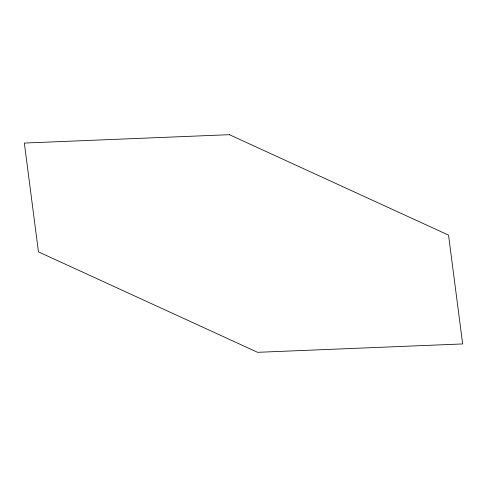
<?xml version="1.0" encoding="UTF-8"?>
<svg xmlns="http://www.w3.org/2000/svg" width="487" height="487" viewBox="0 0 487 487"><rect width="100%" height="100%" fill="white"/><g stroke="black" fill="none" stroke-linecap="round" stroke-linejoin="round"><path stroke-width="0.73" d="M229.395 134.686L24.35 143.056L38.455 251.87L257.605 352.314L462.65 343.944L448.545 235.13L229.395 134.686"/></g></svg>
